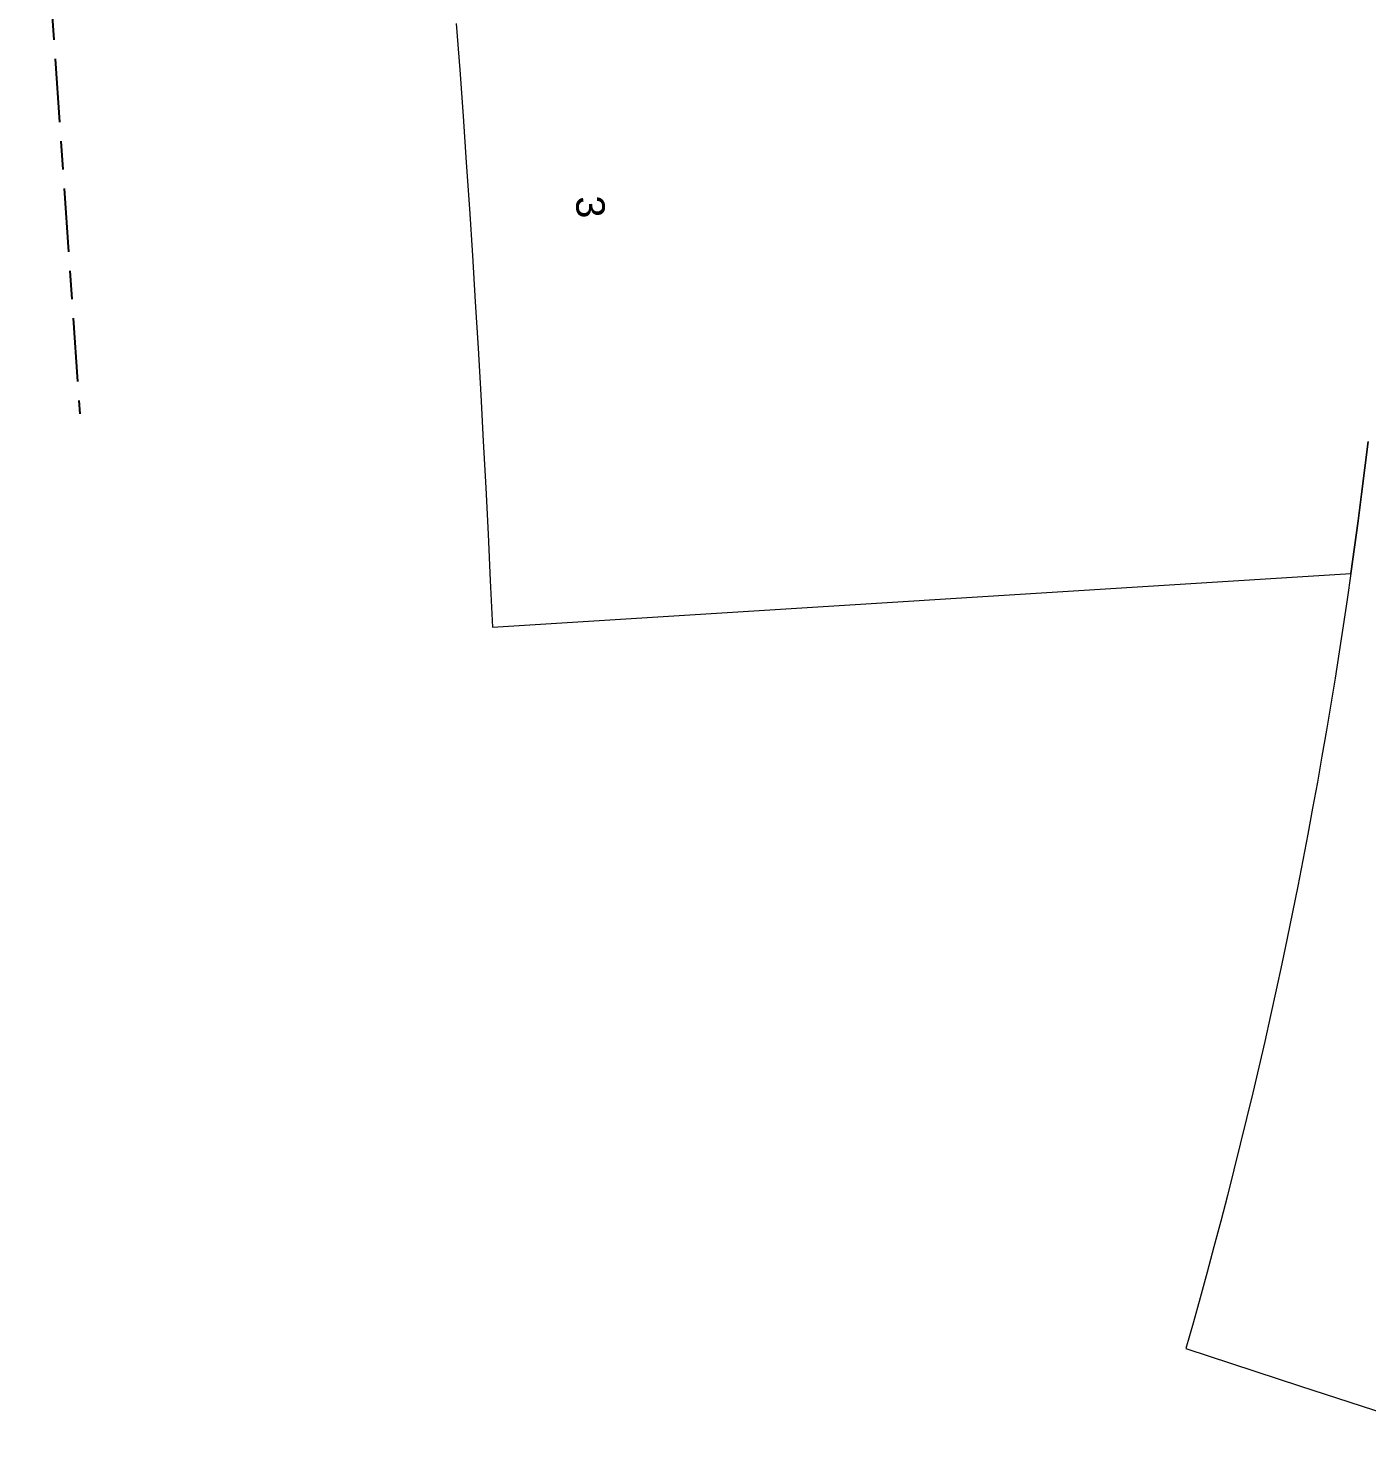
# Model space of a CAD drawing. Header units: metres. Extents: x 299834 to 302538, y 6172833 to 6174390.
# Drawn here: x 301519.9 to 301604.3, y 6173175.5 to 6173264.5 of the extents above; entities that cross this region are included whole.
import ezdxf

# ---------------------------------------------------------------- set-up
doc = ezdxf.new("R2010")
doc.units = ezdxf.units.M
doc.linetypes.add('Cable Exist UG', pattern=[8.2, 4, -1.2, 1.8, -1.2])
doc.layers.add('Cadastre Land Parcels_SP_EXT', color=9, linetype='Continuous', lineweight=5)
doc.layers.add('Cadastre Roads_SP_EXT', color=9, linetype='Continuous', lineweight=5)
doc.layers.add('Mains_SL_EXT', color=7, linetype='Continuous')
doc.styles.get("Standard").update_dxf_attribs({"font": 'arial.ttf'})

msp = doc.modelspace()

# ---------------------------------------------------------------- linework, layer by layer
at = {"layer": 'Cadastre Land Parcels_SP_EXT', "linetype": 'Continuous'}
msp.add_lwpolyline([(301546.858, 6173264.785), (301547.076, 6173261.857), (301547.288, 6173258.928), (301547.492, 6173255.999), (301547.689, 6173253.069), (301547.879, 6173250.139), (301548.062, 6173247.208), (301548.237, 6173244.278), (301548.405, 6173241.346), (301548.566, 6173238.414), (301548.719, 6173235.482), (301548.866, 6173232.549), (301549.006, 6173229.616), (301549.138, 6173226.683), (301603.303, 6173230.067), (301603.303, 6173230.067), (301603.535, 6173231.731), (301603.759, 6173233.397), (301603.975, 6173235.064), (301604.184, 6173236.732), (301604.385, 6173238.4)], dxfattribs=at)
at = {"layer": 'Cadastre Roads_SP_EXT', "linetype": 'Continuous'}
msp.add_lwpolyline([(301604.385, 6173238.4), (301604.184, 6173236.732), (301603.975, 6173235.064), (301603.759, 6173233.397), (301603.535, 6173231.731), (301603.303, 6173230.067), (301603.065, 6173228.416), (301602.82, 6173226.765), (301602.567, 6173225.116), (301602.306, 6173223.468), (301602.038, 6173221.821), (301601.762, 6173220.175), (301601.479, 6173218.53), (301601.188, 6173216.888), (301600.889, 6173215.246), (301600.584, 6173213.605), (301600.27, 6173211.966), (301599.949, 6173210.329), (301599.62, 6173208.694), (301599.284, 6173207.059), (301598.941, 6173205.426), (301598.589, 6173203.794), (301598.23, 6173202.165), (301597.864, 6173200.537), (301597.49, 6173198.911), (301597.109, 6173197.286), (301596.72, 6173195.663), (301596.324, 6173194.042), (301595.92, 6173192.424), (301595.509, 6173190.807), (301595.09, 6173189.192), (301594.665, 6173187.578), (301594.231, 6173185.966), (301593.79, 6173184.357), (301593.342, 6173182.75), (301592.886, 6173181.145), (301600.13, 6173178.788), (301610.173, 6173175.519)], dxfattribs=at)
at = {"layer": 'Mains_SL_EXT', "linetype": 'Cable Exist UG'}
msp.add_lwpolyline([(301519.854, 6173287.083), (301523.108, 6173240.135)], dxfattribs=at)

# ---------------------------------------------------------------- texts
at = {"layer": 'Cadastre Land Parcels_SP_EXT'}
msp.add_text('3', height=1.8, rotation=273.74283, dxfattribs=at).set_placement((301554.386, 6173253.84))

doc.saveas('drawing.dxf')
